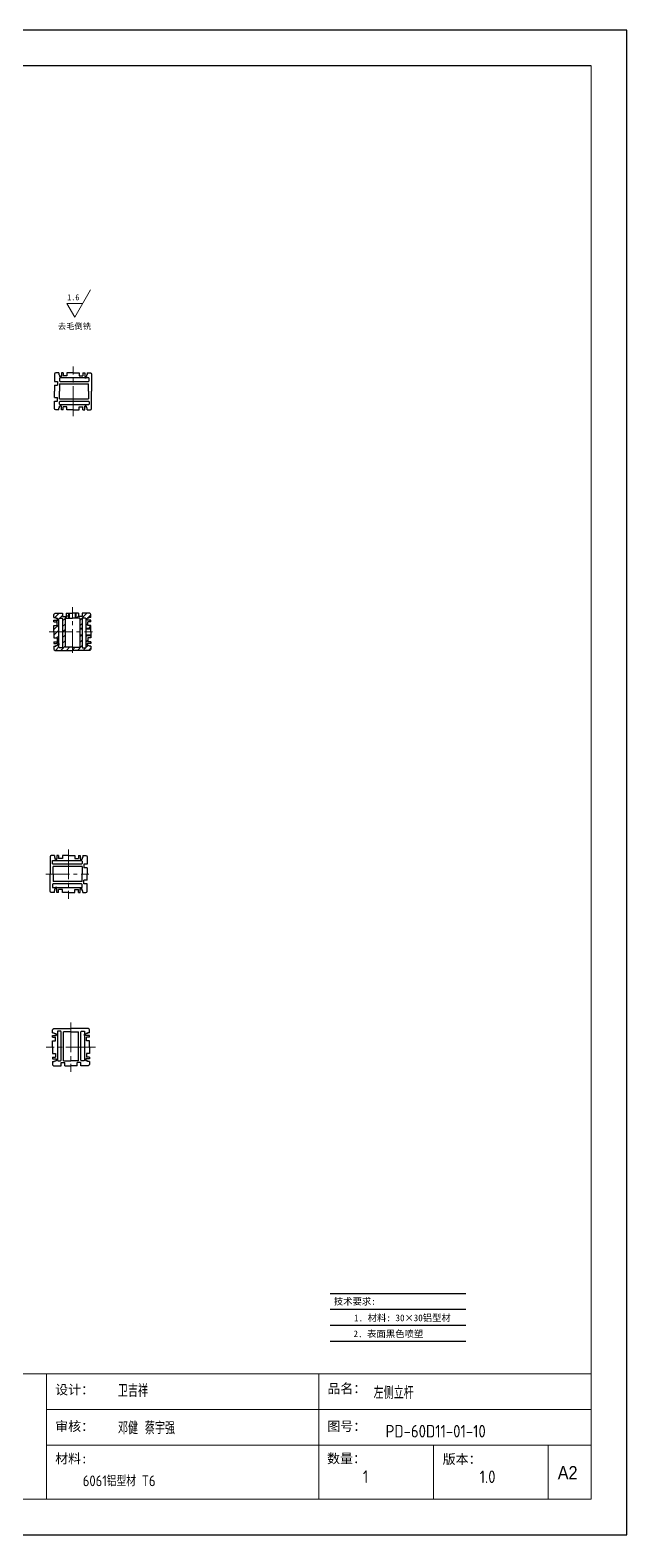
# Model space of a CAD drawing. Header units: millimetres. Extents: x -30327 to 34858, y 4015 to 75103.
# Drawn here: x 12190 to 12674, y 60062 to 61281 of the extents above; entities that cross this region are included whole.
import ezdxf
from ezdxf.enums import TextEntityAlignment as Align

# ---------------------------------------------------------------- set-up
doc = ezdxf.new("R2010")
doc.units = ezdxf.units.MM
doc.linetypes.add('CENTER2', pattern=[28.575, 19.05, -3.175, 3.175, -3.175])
doc.layers.add('A-TITLEBLOCK', color=7, linetype='Continuous', lineweight=18)
doc.layers.add('cen', color=1, linetype='CENTER2', lineweight=9)
for name, color, linetype in [('print', 30, 'Continuous'), ('red', 1, 'CENTER2'), ('yellow', 2, 'Continuous')]:
    doc.layers.add(name, color=color, linetype=linetype)
doc.styles.add('GB', font='GBENOR.SHX', dxfattribs={"bigfont": 'gbcbig.shx'})
doc.styles.add('HZ', font='')
doc.styles.add('SLDTEXTSTYLE0', font='simfang.ttf', dxfattribs={"bigfont": 'bigfont'})
doc.styles.add('SLDTEXTSTYLE1', font='Gothic.ttf', dxfattribs={"width": 0.913})
doc.styles.get('HZ').set_extended_font_data('SimSun')

# ---------------------------------------------------------------- blocks, each defined once
blk = doc.blocks.new('DT-A2-TITLE')
for p, q in [((594, 420), (0, 420)), ((594, 0), (594, 420)), ((584, 410), (10, 410))]:
    blk.add_line(p, q)
at = {"layer": 'A-TITLEBLOCK', "color": 7}
for p, q in [((584, 410), (584, 10)), ((594, 0), (594, 297)), ((584, 45), (382, 45)), ((432, 45), (432, 10)), ((508, 45), (508, 10)), ((584, 35), (432, 35)), ((432, 25), (584.08, 25)), ((540, 10), (540, 25)), ((572, 10), (572, 25)), ((10, 10), (584, 10)), ((0, 0), (594, 0))]:
    blk.add_line(p, q, dxfattribs=at)
at = {"style": 'GB'}
for tag, p, height in [('#设计', (451.96, 38.52), 3.5), ('#品名', (523.32, 37.95), 3.5), ('#审核', (451.99, 28.1), 3.5), ('#图号', (526.67, 27.2), 3.5), ('#材料说明', (442.15, 13.59), 3), ('#数量', (520.33, 14.51), 3.5), ('#版本', (552.92, 14.47), 3.5)]:
    blk.add_attdef(tag, p, '', height=height, dxfattribs=at)
at = {"layer": 'A-TITLEBLOCK', "color": 7, "attachment_point": 1}
for s, insert, char_height, style in [('设计：', (434.47, 41.87), 2.646, 'SLDTEXTSTYLE0'), ('品名：', (510.43, 42.19), 2.646, 'SLDTEXTSTYLE0'), ('审核：', (434.47, 31.64), 2.646, 'SLDTEXTSTYLE0'), ('图号：', (510.4, 31.66), 2.646, 'SLDTEXTSTYLE0'), ('材料:', (434.47, 22.62), 2.646, 'SLDTEXTSTYLE0'), ('数量：', (510.35, 22.64), 2.646, 'SLDTEXTSTYLE0'), ('版本：', (542.59, 22.48), 2.646, 'SLDTEXTSTYLE0'), ('A2', (574.7, 19.21), 3.704, 'SLDTEXTSTYLE1')]:
    blk.add_mtext(s, dxfattribs=dict(at, insert=insert, char_height=char_height, style=style))

msp = doc.modelspace()

# ---------------------------------------------------------------- hatches: boundary and pattern name
at = {"layer": 'yellow', "lineweight": 9}
h = msp.add_hatch(dxfattribs=at)
h.set_pattern_fill('ANSI31', color=256, style=0)
h.set_pattern_definition([(45, (10479.1017, 59828.2896), (-2.245064, 2.245064), [])])
h.paths.add_polyline_path([(12232.6712, 60804.2639, -0.414213562), (12233.1712, 60804.7639), (12235.1712, 60804.7639, -0.414213562), (12235.6712, 60804.2639), (12235.6712, 60803.2639), (12235.6712, 60796.7639), (12239.6712, 60796.7639), (12239.6712, 60798.7639), (12237.1712, 60798.7639), (12237.1712, 60801.7639), (12239.6712, 60801.7639), (12239.6712, 60803.2639), (12236.6712, 60803.2639), (12236.6712, 60804.7639), (12237.1712, 60804.7639), (12237.6712, 60804.7639, 0.414213562), (12238.1712, 60805.2639), (12239.6712, 60805.2639), (12239.6712, 60807.7639, 0.414213562), (12238.6712, 60808.7639), (12232.6712, 60808.7639), (12232.6712, 60806.2639), (12229.6712, 60806.2639), (12229.6712, 60808.7639), (12227.6712, 60808.7639), (12227.6712, 60804.7639), (12229.6712, 60804.7639), (12230.6712, 60804.7639), (12230.6712, 60796.7639), (12232.6712, 60796.7639)])
h.paths.add_polyline_path([(12232.6712, 60790.7639), (12230.6712, 60790.7639), (12230.6712, 60781.2639), (12224.6712, 60781.2639), (12224.6712, 60778.7639), (12238.6712, 60778.7639, 0.414213562), (12239.6712, 60779.7639), (12239.6712, 60782.2639), (12238.1712, 60782.2639, 0.414213562), (12237.6712, 60782.7639), (12237.1712, 60782.7639), (12236.6712, 60782.7639), (12236.6712, 60784.2639), (12239.6712, 60784.2639), (12239.6712, 60785.7639), (12237.1712, 60785.7639), (12237.1712, 60788.7639), (12239.6712, 60788.7639), (12239.6712, 60790.7639), (12235.6712, 60790.7639), (12235.6712, 60781.2639, -0.414213562), (12235.1712, 60780.7639), (12233.1712, 60780.7639, -0.414213562), (12232.6712, 60781.2639)])
h.paths.add_polyline_path([(12213.6712, 60804.2639, -0.414213562), (12214.1712, 60804.7639), (12216.1712, 60804.7639, -0.414213562), (12216.6712, 60804.2639), (12216.6712, 60793.7639), (12218.6712, 60793.7639), (12218.6712, 60804.7639), (12219.6712, 60804.7639), (12221.6712, 60804.7639), (12221.6712, 60808.7639), (12219.6712, 60808.7639), (12219.6712, 60806.2639), (12216.6712, 60806.2639), (12216.6712, 60808.7639), (12210.6712, 60808.7639, 0.414213562), (12209.6712, 60807.7639), (12209.6712, 60805.2639), (12211.1712, 60805.2639, 0.414213562), (12211.6712, 60804.7639), (12212.1712, 60804.7639), (12212.6712, 60804.7639), (12212.6712, 60803.2639), (12209.6712, 60803.2639), (12209.6712, 60801.7639), (12212.1712, 60801.7639), (12212.1712, 60798.7639), (12209.6712, 60798.7639), (12209.6712, 60793.7639), (12213.6712, 60793.7639)])
h.paths.add_polyline_path([(12213.6712, 60793.7639), (12209.6712, 60793.7639), (12209.6712, 60788.7639), (12212.1712, 60788.7639), (12212.1712, 60785.7639), (12209.6712, 60785.7639), (12209.6712, 60784.2639), (12212.6712, 60784.2639), (12212.6712, 60782.7639), (12212.1712, 60782.7639), (12211.6712, 60782.7639, 0.414213562), (12211.1712, 60782.2639), (12209.6712, 60782.2639), (12209.6712, 60779.7639, 0.414213562), (12210.6712, 60778.7639), (12224.6712, 60778.7639), (12224.6712, 60781.2639), (12218.6712, 60781.2639), (12218.6712, 60793.7639), (12216.6712, 60793.7639), (12216.6712, 60781.2639, -0.414213562), (12216.1712, 60780.7639), (12214.1712, 60780.7639, -0.414213562), (12213.6712, 60781.2639)])
h.paths.add_polyline_path([(12222.1712, 60808.7639), (12221.6712, 60808.7639), (12221.6712, 60804.7639), (12222.1712, 60804.7639)])
h.paths.add_polyline_path([(12227.6712, 60808.7639), (12227.1712, 60808.7639), (12227.1712, 60804.7639), (12227.6712, 60804.7639)])
h.paths.add_polyline_path([(12232.6712, 60796.7639), (12230.6712, 60796.7639), (12230.6712, 60796.2639), (12232.6712, 60796.2639)])
h.paths.add_polyline_path([(12239.6712, 60796.7639), (12235.6712, 60796.7639), (12235.6712, 60796.2639), (12239.6712, 60796.2639)])
h.paths.add_polyline_path([(12239.6712, 60791.2639), (12235.6712, 60791.2639), (12235.6712, 60790.7639), (12239.6712, 60790.7639)])
h.paths.add_polyline_path([(12232.6712, 60791.2639), (12230.6712, 60791.2639), (12230.6712, 60790.7639), (12232.6712, 60790.7639)])

# ---------------------------------------------------------------- linework, layer by layer
for p, q in [((12213.6864, 61003.632), (12213.6864, 61002.132)), ((12214.1864, 61001.132), (12214.1864, 61000.632)), ((12215.6864, 61000.632), (12214.1864, 61000.632)), ((12215.6864, 61003.632), (12215.6864, 61000.632)), ((12217.1864, 61003.632), (12215.6864, 61003.632)), ((12217.1864, 61003.632), (12217.1864, 61001.132)), ((12220.1864, 61001.132), (12217.1864, 61001.132)), ((12225.1864, 61003.632), (12220.1864, 61003.632)), ((12220.1864, 61003.632), (12220.1864, 61001.132)), ((12225.1864, 61003.632), (12230.1864, 61003.632)), ((12230.1864, 61003.632), (12230.1864, 61001.132)), ((12230.1864, 61001.132), (12233.1864, 61001.132)), ((12233.1864, 61003.632), (12233.1864, 61001.132)), ((12233.1864, 61003.632), (12234.6864, 61003.632)), ((12234.6864, 61003.632), (12234.6864, 61000.632)), ((12234.6864, 61000.632), (12236.1864, 61000.632)), ((12236.1864, 61001.132), (12236.1864, 61000.632)), ((12236.6864, 61003.632), (12236.6864, 61002.132)), ((12210.1864, 60993.632), (12210.1864, 60988.632)), ((12210.1864, 60983.632), (12210.1864, 60988.632)), ((12212.6864, 60996.632), (12212.6864, 60993.632)), ((12214.1864, 60994.632), (12214.1864, 60993.632)), ((12214.1864, 60993.632), (12214.1864, 60988.632)), ((12214.1864, 60983.632), (12214.1864, 60988.632)), ((12215.6864, 60999.632), (12214.6864, 60999.632)), ((12234.6864, 60999.632), (12235.6864, 60999.632)), ((12237.6864, 60988.632), (12237.6864, 60994.632)), ((12237.6864, 60988.632), (12237.6864, 60982.632)), ((12212.6864, 60980.632), (12212.6864, 60983.632)), ((12214.1864, 60982.632), (12214.1864, 60983.632)), ((12214.1864, 60976.132), (12214.1864, 60976.632)), ((12215.6864, 60976.632), (12214.1864, 60976.632)), ((12215.6864, 60977.632), (12214.6864, 60977.632)), ((12215.6864, 60973.632), (12215.6864, 60976.632)), ((12220.1864, 60976.132), (12217.1864, 60976.132)), ((12217.1864, 60973.632), (12217.1864, 60976.132)), ((12220.1864, 60973.632), (12220.1864, 60976.132)), ((12230.1864, 60976.132), (12233.1864, 60976.132)), ((12230.1864, 60973.632), (12230.1864, 60976.132)), ((12233.1864, 60973.632), (12233.1864, 60976.132)), ((12234.6864, 60977.632), (12235.6864, 60977.632)), ((12234.6864, 60973.632), (12234.6864, 60976.632)), ((12234.6864, 60976.632), (12236.1864, 60976.632)), ((12236.1864, 60976.132), (12236.1864, 60976.632)), ((12213.6864, 60973.632), (12213.6864, 60975.132)), ((12217.1864, 60973.632), (12215.6864, 60973.632)), ((12225.1864, 60973.632), (12220.1864, 60973.632)), ((12225.1864, 60973.632), (12230.1864, 60973.632)), ((12233.1864, 60973.632), (12234.6864, 60973.632)), ((12236.6864, 60973.632), (12236.6864, 60975.132)), ((12216.6712, 60806.2639), (12219.6712, 60806.2639)), ((12219.6712, 60808.7639), (12224.6712, 60808.7639)), ((12221.6712, 60804.7639), (12221.6712, 60808.7639)), ((12222.1712, 60804.7639), (12222.1712, 60808.7639)), ((12229.6712, 60808.7639), (12224.6712, 60808.7639)), ((12227.1712, 60804.7639), (12227.1712, 60808.7639)), ((12227.6712, 60804.7639), (12227.6712, 60808.7639)), ((12232.6712, 60806.2639), (12229.6712, 60806.2639)), ((12209.6712, 60805.2639), (12211.1712, 60805.2639)), ((12209.6712, 60801.7639), (12209.6712, 60803.2639)), ((12209.6712, 60803.2639), (12212.6712, 60803.2639)), ((12209.6712, 60801.7639), (12212.1712, 60801.7639)), ((12209.6712, 60798.7639), (12212.1712, 60798.7639)), ((12209.6712, 60793.7639), (12209.6712, 60798.7639)), ((12209.6712, 60793.7639), (12209.6712, 60788.7639)), ((12212.1712, 60804.7639), (12212.6712, 60804.7639)), ((12212.1712, 60798.7639), (12212.1712, 60801.7639)), ((12212.6712, 60803.2639), (12212.6712, 60804.7639)), ((12213.6712, 60803.2639), (12213.6712, 60804.2639)), ((12218.6712, 60804.7639), (12219.6712, 60804.7639)), ((12219.6712, 60804.7639), (12224.6712, 60804.7639)), ((12229.6712, 60804.7639), (12224.6712, 60804.7639)), ((12230.6712, 60804.7639), (12229.6712, 60804.7639)), ((12230.6712, 60796.7639), (12232.6712, 60796.7639)), ((12230.6712, 60796.2639), (12232.6712, 60796.2639)), ((12235.6712, 60803.2639), (12235.6712, 60804.2639)), ((12235.6712, 60796.7639), (12239.6712, 60796.7639)), ((12235.6712, 60796.2639), (12239.6712, 60796.2639)), ((12237.1712, 60804.7639), (12236.6712, 60804.7639)), ((12236.6712, 60803.2639), (12236.6712, 60804.7639)), ((12239.6712, 60803.2639), (12236.6712, 60803.2639)), ((12239.6712, 60801.7639), (12237.1712, 60801.7639)), ((12237.1712, 60798.7639), (12237.1712, 60801.7639)), ((12239.6712, 60798.7639), (12237.1712, 60798.7639)), ((12239.6712, 60805.2639), (12238.1712, 60805.2639)), ((12239.6712, 60801.7639), (12239.6712, 60803.2639)), ((12239.6712, 60793.7639), (12239.6712, 60798.7639)), ((12239.6712, 60793.7639), (12239.6712, 60788.7639)), ((12209.6712, 60788.7639), (12212.1712, 60788.7639)), ((12209.6712, 60785.7639), (12209.6712, 60784.2639)), ((12209.6712, 60785.7639), (12212.1712, 60785.7639)), ((12209.6712, 60784.2639), (12212.6712, 60784.2639)), ((12209.6712, 60782.2639), (12211.1712, 60782.2639)), ((12212.1712, 60788.7639), (12212.1712, 60785.7639)), ((12212.1712, 60782.7639), (12212.6712, 60782.7639)), ((12212.6712, 60784.2639), (12212.6712, 60782.7639)), ((12213.6712, 60784.2639), (12213.6712, 60783.2639)), ((12224.6712, 60781.2639), (12218.6712, 60781.2639)), ((12224.6712, 60781.2639), (12230.6712, 60781.2639)), ((12230.6712, 60791.2639), (12232.6712, 60791.2639)), ((12230.6712, 60790.7639), (12232.6712, 60790.7639)), ((12235.6712, 60791.2639), (12239.6712, 60791.2639)), ((12235.6712, 60790.7639), (12239.6712, 60790.7639)), ((12235.6712, 60784.2639), (12235.6712, 60783.2639)), ((12239.6712, 60784.2639), (12236.6712, 60784.2639)), ((12236.6712, 60784.2639), (12236.6712, 60782.7639)), ((12237.1712, 60782.7639), (12236.6712, 60782.7639)), ((12237.1712, 60788.7639), (12237.1712, 60785.7639)), ((12239.6712, 60788.7639), (12237.1712, 60788.7639)), ((12239.6712, 60785.7639), (12237.1712, 60785.7639)), ((12239.6712, 60782.2639), (12238.1712, 60782.2639)), ((12239.6712, 60785.7639), (12239.6712, 60784.2639)), ((12210.011, 60612.5063), (12210.011, 60611.0063)), ((12213.511, 60612.5063), (12212.011, 60612.5063)), ((12212.011, 60612.5063), (12212.011, 60609.5063)), ((12213.511, 60612.5063), (12213.511, 60610.0063)), ((12216.511, 60612.5063), (12216.511, 60610.0063)), ((12221.511, 60612.5063), (12216.511, 60612.5063)), ((12221.511, 60612.5063), (12226.511, 60612.5063)), ((12226.511, 60612.5063), (12226.511, 60610.0063)), ((12229.511, 60612.5063), (12231.011, 60612.5063)), ((12229.511, 60612.5063), (12229.511, 60610.0063)), ((12231.011, 60612.5063), (12231.011, 60609.5063)), ((12233.011, 60612.5063), (12233.011, 60611.0063)), ((12209.011, 60597.5063), (12209.011, 60603.5063)), ((12210.511, 60610.0063), (12210.511, 60609.5063)), ((12212.011, 60609.5063), (12210.511, 60609.5063)), ((12212.011, 60608.5063), (12211.011, 60608.5063)), ((12216.511, 60610.0063), (12213.511, 60610.0063)), ((12226.511, 60610.0063), (12229.511, 60610.0063)), ((12231.011, 60609.5063), (12232.511, 60609.5063)), ((12231.011, 60608.5063), (12232.011, 60608.5063)), ((12232.511, 60610.0063), (12232.511, 60609.5063)), ((12232.511, 60603.5063), (12232.511, 60602.5063)), ((12232.511, 60602.5063), (12232.511, 60597.5063)), ((12234.011, 60605.5063), (12234.011, 60602.5063)), ((12236.511, 60602.5063), (12236.511, 60597.5063)), ((12209.011, 60597.5063), (12209.011, 60591.5063)), ((12212.011, 60586.5063), (12211.011, 60586.5063)), ((12231.011, 60586.5063), (12232.011, 60586.5063)), ((12232.511, 60592.5063), (12232.511, 60597.5063)), ((12232.511, 60591.5063), (12232.511, 60592.5063)), ((12234.011, 60589.5063), (12234.011, 60592.5063)), ((12236.511, 60592.5063), (12236.511, 60597.5063)), ((12210.011, 60582.5063), (12210.011, 60584.0063)), ((12210.511, 60585.0063), (12210.511, 60585.5063)), ((12212.011, 60585.5063), (12210.511, 60585.5063)), ((12212.011, 60582.5063), (12212.011, 60585.5063)), ((12213.511, 60582.5063), (12212.011, 60582.5063)), ((12216.511, 60585.0063), (12213.511, 60585.0063)), ((12213.511, 60582.5063), (12213.511, 60585.0063)), ((12216.511, 60582.5063), (12216.511, 60585.0063)), ((12221.511, 60582.5063), (12216.511, 60582.5063)), ((12221.511, 60582.5063), (12226.511, 60582.5063)), ((12226.511, 60582.5063), (12226.511, 60585.0063)), ((12226.511, 60585.0063), (12229.511, 60585.0063)), ((12229.511, 60582.5063), (12229.511, 60585.0063)), ((12229.511, 60582.5063), (12231.011, 60582.5063)), ((12231.011, 60585.5063), (12232.511, 60585.5063)), ((12231.011, 60582.5063), (12231.011, 60585.5063)), ((12232.511, 60585.0063), (12232.511, 60585.5063)), ((12233.011, 60582.5063), (12233.011, 60584.0063)), ((12208.4897, 60468.7286), (12209.9897, 60468.7286)), ((12208.4897, 60465.2286), (12208.4897, 60466.7286)), ((12208.4897, 60466.7286), (12211.4897, 60466.7286)), ((12208.4897, 60465.2286), (12210.9897, 60465.2286)), ((12210.9897, 60468.2286), (12211.4897, 60468.2286)), ((12210.9897, 60462.2286), (12210.9897, 60465.2286)), ((12211.4897, 60466.7286), (12211.4897, 60468.2286)), ((12212.4897, 60466.7286), (12212.4897, 60467.7286)), ((12223.4897, 60469.7286), (12217.4897, 60469.7286)), ((12223.4897, 60469.7286), (12229.4897, 60469.7286)), ((12234.4897, 60466.7286), (12234.4897, 60467.7286)), ((12235.9897, 60468.2286), (12235.4897, 60468.2286)), ((12235.4897, 60466.7286), (12235.4897, 60468.2286)), ((12238.4897, 60466.7286), (12235.4897, 60466.7286)), ((12238.4897, 60465.2286), (12235.9897, 60465.2286)), ((12235.9897, 60462.2286), (12235.9897, 60465.2286)), ((12238.4897, 60468.7286), (12236.9897, 60468.7286)), ((12238.4897, 60465.2286), (12238.4897, 60466.7286)), ((12208.4897, 60462.2286), (12210.9897, 60462.2286)), ((12208.4897, 60457.2286), (12208.4897, 60462.2286)), ((12208.4897, 60457.2286), (12208.4897, 60452.2286)), ((12208.4897, 60452.2286), (12210.9897, 60452.2286)), ((12210.9897, 60452.2286), (12210.9897, 60449.2286)), ((12238.4897, 60462.2286), (12235.9897, 60462.2286)), ((12238.4897, 60452.2286), (12235.9897, 60452.2286)), ((12235.9897, 60452.2286), (12235.9897, 60449.2286)), ((12238.4897, 60457.2286), (12238.4897, 60462.2286)), ((12238.4897, 60457.2286), (12238.4897, 60452.2286)), ((12208.4897, 60449.2286), (12208.4897, 60447.7286)), ((12208.4897, 60449.2286), (12210.9897, 60449.2286)), ((12208.4897, 60447.7286), (12211.4897, 60447.7286)), ((12208.4897, 60445.7286), (12209.9897, 60445.7286)), ((12210.9897, 60446.2286), (12211.4897, 60446.2286)), ((12211.4897, 60447.7286), (12211.4897, 60446.2286)), ((12212.4897, 60447.7286), (12212.4897, 60446.7286)), ((12215.4897, 60444.7286), (12218.4897, 60444.7286)), ((12217.4897, 60446.2286), (12218.4897, 60446.2286)), ((12218.4897, 60446.2286), (12223.4897, 60446.2286)), ((12218.4897, 60442.2286), (12223.4897, 60442.2286)), ((12228.4897, 60446.2286), (12223.4897, 60446.2286)), ((12228.4897, 60442.2286), (12223.4897, 60442.2286)), ((12229.4897, 60446.2286), (12228.4897, 60446.2286)), ((12231.4897, 60444.7286), (12228.4897, 60444.7286)), ((12234.4897, 60447.7286), (12234.4897, 60446.7286)), ((12235.4897, 60447.7286), (12235.4897, 60446.2286)), ((12238.4897, 60447.7286), (12235.4897, 60447.7286)), ((12235.9897, 60446.2286), (12235.4897, 60446.2286)), ((12238.4897, 60449.2286), (12235.9897, 60449.2286)), ((12238.4897, 60445.7286), (12236.9897, 60445.7286)), ((12238.4897, 60449.2286), (12238.4897, 60447.7286))]:
    msp.add_line(p, q)
for points in [[(12213.6864, 61003.632), (12211.1864, 61003.632, 0.414213562), (12210.1864, 61002.632), (12210.1864, 60996.632)], [(12213.6864, 61002.132), (12213.6864, 61002.132, -0.414213562), (12214.1864, 61001.632), (12214.1864, 61001.132)], [(12236.6864, 61002.132), (12236.6864, 61002.132, 0.414213562), (12236.1864, 61001.632), (12236.1864, 61001.132)], [(12236.6864, 61003.632), (12239.1864, 61003.632, -0.414213562), (12240.1864, 61002.632), (12240.1864, 60988.632)], [(12236.6864, 60973.632), (12239.1864, 60973.632, 0.414213562), (12240.1864, 60974.632), (12240.1864, 60988.632)], [(12213.6864, 60973.632), (12211.1864, 60973.632, -0.414213562), (12210.1864, 60974.632), (12210.1864, 60980.632)], [(12213.6864, 60975.132), (12213.6864, 60975.132, 0.414213562), (12214.1864, 60975.632), (12214.1864, 60976.132)], [(12236.6864, 60975.132), (12236.6864, 60975.132, -0.414213562), (12236.1864, 60975.632), (12236.1864, 60976.132)], [(12209.6712, 60805.2639), (12209.6712, 60807.7639, -0.414213562), (12210.6712, 60808.7639), (12216.6712, 60808.7639)], [(12239.6712, 60805.2639), (12239.6712, 60807.7639, 0.414213562), (12238.6712, 60808.7639), (12232.6712, 60808.7639)], [(12211.1712, 60805.2639), (12211.1712, 60805.2639, 0.414213562), (12211.6712, 60804.7639), (12212.1712, 60804.7639)], [(12238.1712, 60805.2639), (12238.1712, 60805.2639, -0.414213562), (12237.6712, 60804.7639), (12237.1712, 60804.7639)], [(12209.6712, 60782.2639), (12209.6712, 60779.7639, 0.414213562), (12210.6712, 60778.7639), (12224.6712, 60778.7639)], [(12211.1712, 60782.2639), (12211.1712, 60782.2639, -0.414213562), (12211.6712, 60782.7639), (12212.1712, 60782.7639)], [(12239.6712, 60782.2639), (12239.6712, 60779.7639, -0.414213562), (12238.6712, 60778.7639), (12224.6712, 60778.7639)], [(12238.1712, 60782.2639), (12238.1712, 60782.2639, 0.414213562), (12237.6712, 60782.7639), (12237.1712, 60782.7639)], [(12210.011, 60612.5063), (12207.511, 60612.5063, 0.414213562), (12206.511, 60611.5063), (12206.511, 60597.5063)], [(12210.011, 60611.0063), (12210.011, 60611.0063, -0.414213562), (12210.511, 60610.5063), (12210.511, 60610.0063)], [(12233.011, 60611.0063), (12233.011, 60611.0063, 0.414213562), (12232.511, 60610.5063), (12232.511, 60610.0063)], [(12233.011, 60612.5063), (12235.511, 60612.5063, -0.414213562), (12236.511, 60611.5063), (12236.511, 60605.5063)], [(12210.011, 60582.5063), (12207.511, 60582.5063, -0.414213562), (12206.511, 60583.5063), (12206.511, 60597.5063)], [(12233.011, 60582.5063), (12235.511, 60582.5063, 0.414213562), (12236.511, 60583.5063), (12236.511, 60589.5063)], [(12210.011, 60584.0063), (12210.011, 60584.0063, 0.414213562), (12210.511, 60584.5063), (12210.511, 60585.0063)], [(12233.011, 60584.0063), (12233.011, 60584.0063, -0.414213562), (12232.511, 60584.5063), (12232.511, 60585.0063)], [(12208.4897, 60468.7286), (12208.4897, 60471.2286, -0.414213562), (12209.4897, 60472.2286), (12223.4897, 60472.2286)], [(12209.9897, 60468.7286), (12209.9897, 60468.7286, 0.414213562), (12210.4897, 60468.2286), (12210.9897, 60468.2286)], [(12238.4897, 60468.7286), (12238.4897, 60471.2286, 0.414213562), (12237.4897, 60472.2286), (12223.4897, 60472.2286)], [(12236.9897, 60468.7286), (12236.9897, 60468.7286, -0.414213562), (12236.4897, 60468.2286), (12235.9897, 60468.2286)], [(12208.4897, 60445.7286), (12208.4897, 60443.2286, 0.414213562), (12209.4897, 60442.2286), (12215.4897, 60442.2286)], [(12209.9897, 60445.7286), (12209.9897, 60445.7286, -0.414213562), (12210.4897, 60446.2286), (12210.9897, 60446.2286)], [(12238.4897, 60445.7286), (12238.4897, 60443.2286, -0.414213562), (12237.4897, 60442.2286), (12231.4897, 60442.2286)], [(12236.9897, 60445.7286), (12236.9897, 60445.7286, 0.414213562), (12236.4897, 60446.2286), (12235.9897, 60446.2286)]]:
    msp.add_lwpolyline(points, format="xyb")
for points in [[(12210.1864, 60996.632), (12212.6864, 60996.632)], [(12210.1864, 60993.632), (12212.6864, 60993.632)], [(12214.1864, 60994.632), (12237.6864, 60994.632)], [(12210.1864, 60983.632), (12212.6864, 60983.632)], [(12210.1864, 60980.632), (12212.6864, 60980.632)], [(12214.1864, 60982.632), (12237.6864, 60982.632)], [(12216.6712, 60808.7639), (12216.6712, 60806.2639)], [(12219.6712, 60808.7639), (12219.6712, 60806.2639)], [(12229.6712, 60808.7639), (12229.6712, 60806.2639)], [(12232.6712, 60808.7639), (12232.6712, 60806.2639)], [(12218.6712, 60804.7639), (12218.6712, 60781.2639)], [(12230.6712, 60804.7639), (12230.6712, 60781.2639)], [(12232.511, 60603.5063), (12209.011, 60603.5063)], [(12236.511, 60605.5063), (12234.011, 60605.5063)], [(12236.511, 60602.5063), (12234.011, 60602.5063)], [(12232.511, 60591.5063), (12209.011, 60591.5063)], [(12236.511, 60592.5063), (12234.011, 60592.5063)], [(12236.511, 60589.5063), (12234.011, 60589.5063)], [(12217.4897, 60446.2286), (12217.4897, 60469.7286)], [(12229.4897, 60446.2286), (12229.4897, 60469.7286)], [(12215.4897, 60442.2286), (12215.4897, 60444.7286)], [(12218.4897, 60442.2286), (12218.4897, 60444.7286)], [(12228.4897, 60442.2286), (12228.4897, 60444.7286)], [(12231.4897, 60442.2286), (12231.4897, 60444.7286)]]:
    msp.add_lwpolyline(points)
for points in [[(12237.6864, 60999.632), (12214.6864, 60999.632, 0.414213562), (12214.1864, 60999.132), (12214.1864, 60997.132, 0.414213562), (12214.6864, 60996.632), (12237.6864, 60996.632, 0.414213562), (12238.1864, 60997.132), (12238.1864, 60999.132, 0.414213562)], [(12237.6864, 60977.632), (12214.6864, 60977.632, -0.414213562), (12214.1864, 60978.132), (12214.1864, 60980.132, -0.414213562), (12214.6864, 60980.632), (12237.6864, 60980.632, -0.414213562), (12238.1864, 60980.132), (12238.1864, 60978.132, -0.414213562)], [(12213.6712, 60781.2639), (12213.6712, 60804.2639, -0.414213562), (12214.1712, 60804.7639), (12216.1712, 60804.7639, -0.414213562), (12216.6712, 60804.2639), (12216.6712, 60781.2639, -0.414213562), (12216.1712, 60780.7639), (12214.1712, 60780.7639, -0.414213562)], [(12235.6712, 60781.2639), (12235.6712, 60804.2639, 0.414213562), (12235.1712, 60804.7639), (12233.1712, 60804.7639, 0.414213562), (12232.6712, 60804.2639), (12232.6712, 60781.2639, 0.414213562), (12233.1712, 60780.7639), (12235.1712, 60780.7639, 0.414213562)], [(12209.011, 60608.5063), (12232.011, 60608.5063, -0.414213562), (12232.511, 60608.0063), (12232.511, 60606.0063, -0.414213562), (12232.011, 60605.5063), (12209.011, 60605.5063, -0.414213562), (12208.511, 60606.0063), (12208.511, 60608.0063, -0.414213562)], [(12209.011, 60586.5063), (12232.011, 60586.5063, 0.414213562), (12232.511, 60587.0063), (12232.511, 60589.0063, 0.414213562), (12232.011, 60589.5063), (12209.011, 60589.5063, 0.414213562), (12208.511, 60589.0063), (12208.511, 60587.0063, 0.414213562)], [(12212.4897, 60469.7286), (12212.4897, 60446.7286, 0.414213562), (12212.9897, 60446.2286), (12214.9897, 60446.2286, 0.414213562), (12215.4897, 60446.7286), (12215.4897, 60469.7286, 0.414213562), (12214.9897, 60470.2286), (12212.9897, 60470.2286, 0.414213562)], [(12234.4897, 60469.7286), (12234.4897, 60446.7286, -0.414213562), (12233.9897, 60446.2286), (12231.9897, 60446.2286, -0.414213562), (12231.4897, 60446.7286), (12231.4897, 60469.7286, -0.414213562), (12231.9897, 60470.2286), (12233.9897, 60470.2286, -0.414213562)]]:
    msp.add_lwpolyline(points, format="xyb", close=True)
at = {"layer": 'cen', "lineweight": 9}
for p, q in [((12225.1864, 61003.632), (12225.1864, 61008.632)), ((12225.1864, 60973.632), (12225.1864, 60968.632)), ((12221.511, 60612.5063), (12221.511, 60617.5063)), ((12221.511, 60582.5063), (12221.511, 60577.5063)), ((12223.4897, 60472.2286), (12223.4897, 60477.2286)), ((12208.4897, 60457.2286), (12203.4897, 60457.2286)), ((12238.4897, 60457.2286), (12243.4897, 60457.2286)), ((12223.4897, 60442.2286), (12223.4897, 60437.2286))]:
    msp.add_line(p, q, dxfattribs=at)
at = {"layer": 'Defpoints'}
for p, q in [((12433.4774, 60257.728), (12543.3426, 60257.728)), ((12433.4774, 60244.8288), (12543.3426, 60244.8288)), ((12433.4774, 60244.8288), (12543.3426, 60244.8288)), ((12433.4774, 60231.9295), (12543.3426, 60231.9295)), ((12433.4774, 60219.0303), (12543.3426, 60219.0303))]:
    msp.add_line(p, q, dxfattribs=at)
at = {"layer": 'print'}
msp.add_lwpolyline([(10949.4504, 60062.0396), (12673.8561, 60062.0396), (12673.8561, 61281.3164), (10949.4504, 61281.3164)], close=True, dxfattribs=at)
at = {"layer": 'red', "lineweight": 9}
for p, q in [((12225.1864, 60973.632), (12225.1864, 61004.9586)), ((12224.6712, 60776.8667), (12224.6712, 60813.8149)), ((12205.7502, 60793.7639), (12240.9978, 60793.7639)), ((12221.511, 60612.5063), (12221.511, 60581.1797)), ((12203.2158, 60597.5063), (12237.8376, 60597.5063)), ((12223.4897, 60472.2286), (12223.4897, 60440.902)), ((12238.4897, 60457.2286), (12207.1631, 60457.2286))]:
    msp.add_line(p, q, dxfattribs=at)
at = {"layer": 'yellow', "lineweight": 9}
for p, q in [((12226.4884, 61048.6461), (12239.3348, 61070.8967)), ((12220.0652, 61059.7714), (12226.4884, 61048.6461)), ((12232.9116, 61059.7714), (12220.0652, 61059.7714))]:
    msp.add_line(p, q, dxfattribs=at)

# ---------------------------------------------------------------- block references
at = {"xscale": 2.90304, "yscale": 2.90304, "zscale": 2.90304}
msp.add_blockref('DT-A2-TITLE', (10949.4504, 60062.0396), dxfattribs=at).add_auto_attribs({'#设计': '卫吉祥', '#审核': '邓健 蔡宇强', '#材料说明': '6061铝型材 T6', '#品名': '左侧立杆', '#图号': 'PD-60D11-01-10', '#数量': '1', '#版本': '1.0'})

# ---------------------------------------------------------------- texts
at = {"style": 'HZ'}
for s, height, p in [('技术要求:', 5.41769, (12453.4298, 60251.2179)), ('     1. 材料: 30×30铝型材  ', 5.417685, (12486.4735, 60237.8731)), ('    2. 表面黑色喷塑          ', 5.417685, (12491.6794, 60224.9738))]:
    msp.add_text(s, height=height, dxfattribs=at).set_placement(p, align=Align.MIDDLE_CENTER)
at = {"layer": 'yellow', "lineweight": 9, "style": 'HZ'}
for s, p in [('1.6', (12220.469, 61062.4154)), ('去毛倒铣', (12212.849, 61038.9637))]:
    msp.add_text(s, height=4.8174, dxfattribs=at).set_placement(p)

doc.saveas('drawing.dxf')
